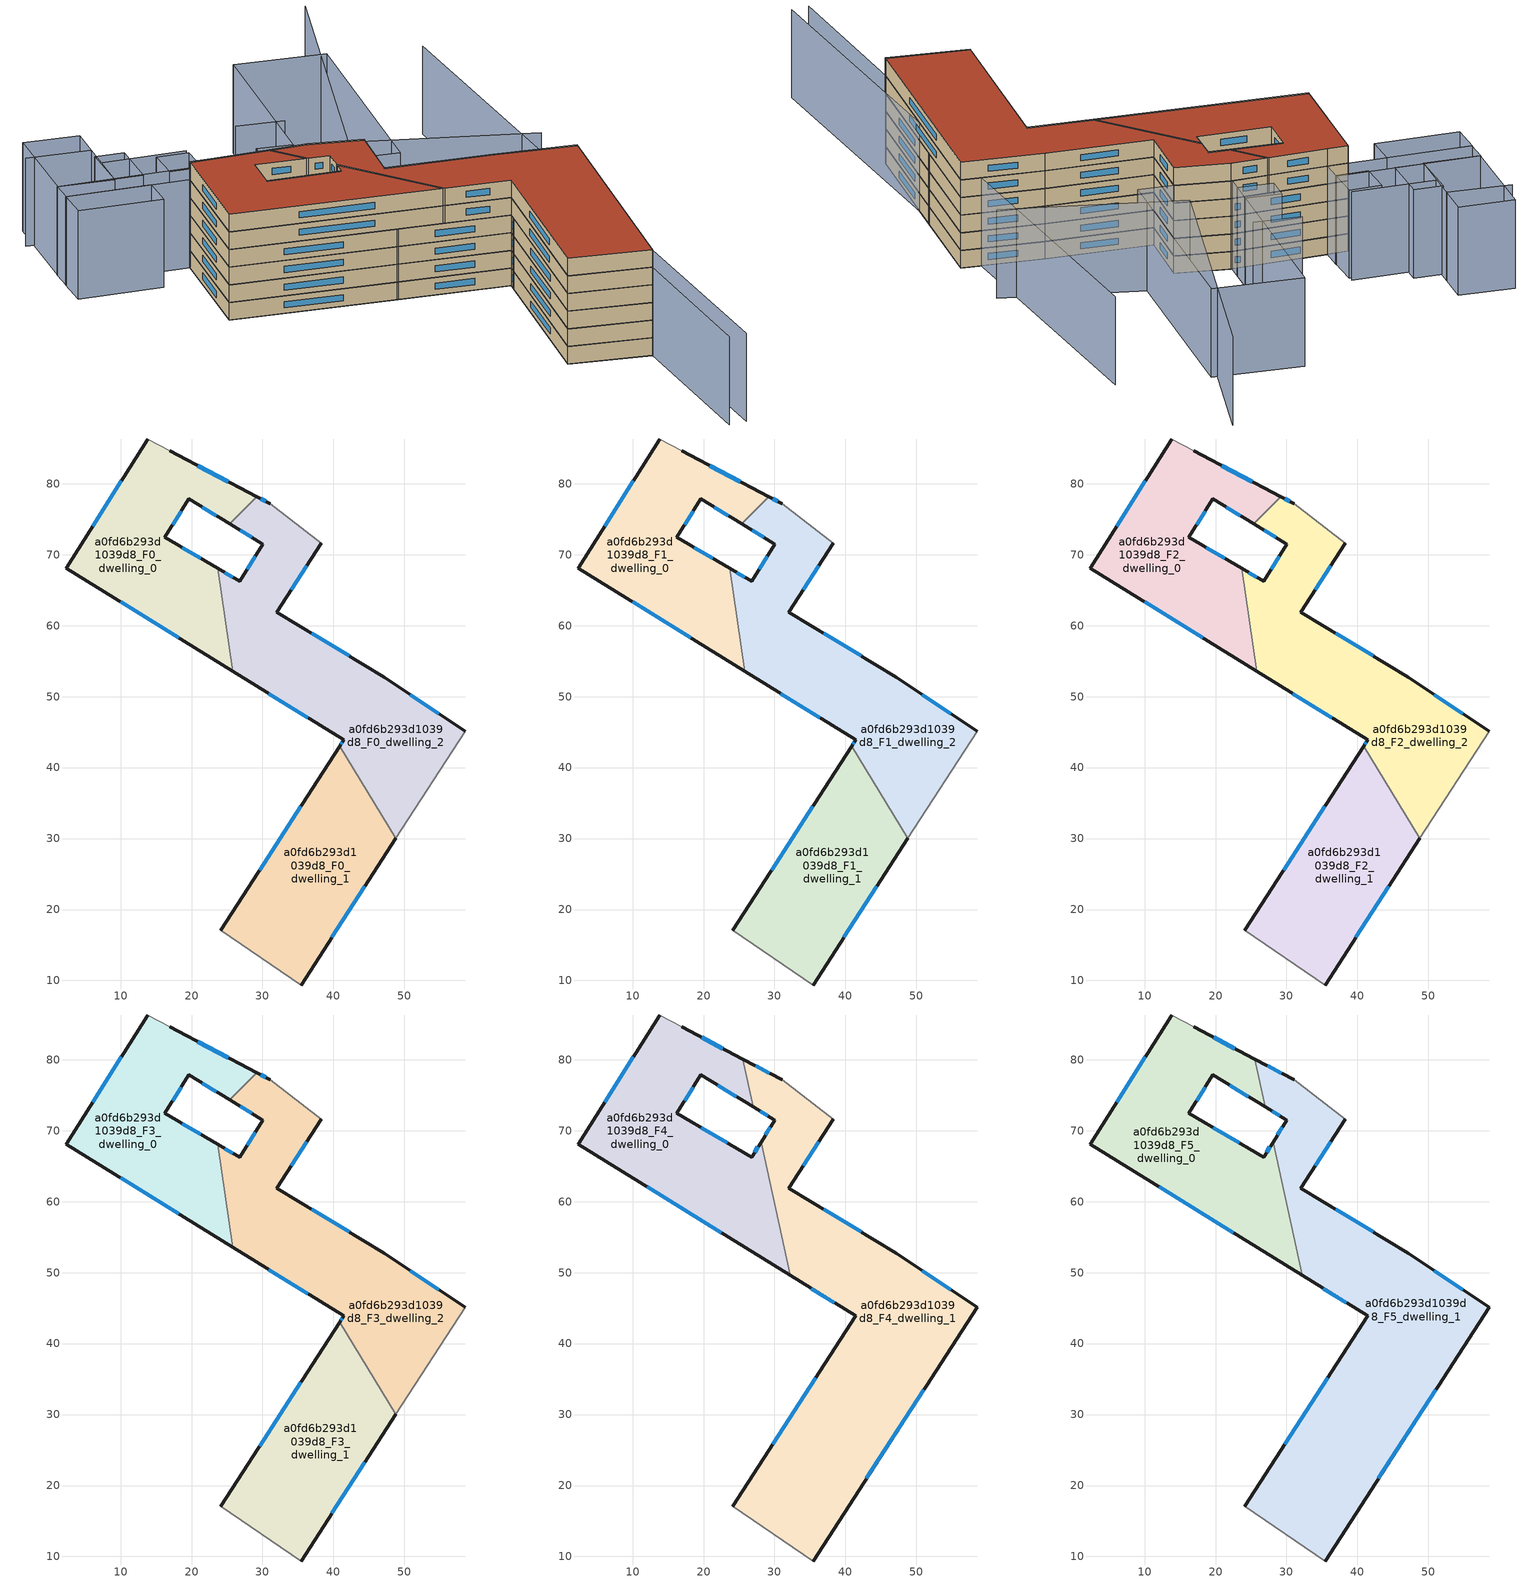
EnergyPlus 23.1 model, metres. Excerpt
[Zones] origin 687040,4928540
a0fd6b293d1039d8_F0_dwelling_0
 floor ground (EU_floor_Construction): 25.81,53.59 23.71,68.06 16.23,72.43 19.62,77.87 25.39,74.34 29.16,78.19 16.91,84.66 13.8,86.31 2.37,68.12 z0
 wall outside (EU_wall_Construction): 16.91,84.66 29.16,78.19 / 25.39,74.34 19.62,77.87 16.23,72.43 23.71,68.06 / 25.81,53.59 2.37,68.12 13.8,86.31 z0:3
 wall adiabatic (EU_wall_Construction): 13.8,86.31 16.91,84.66 z0:3
 wall to a0fd6b293d1039d8_F0_dwelling_2 (EU_wall_Construction): 29.16,78.19 25.39,74.34 / 23.71,68.06 25.81,53.59 z0:3
 window (EU_Window_Construction): 20.9,82.56 25.18,80.3 / 23.52,75.49 21.5,76.72 / 18.52,76.1 17.34,74.2 / 18.67,71.01 21.28,69.48 / 18.19,58.32 10,63.39 / 6.09,74.03 10.09,80.39 z0.98:2.02
a0fd6b293d1039d8_F0_dwelling_1
 floor ground (EU_floor_Construction): 35.43,9.36 48.78,30.02 40.86,42.99 24.15,17.07 z0
 wall outside (EU_wall_Construction): 48.78,30.02 35.43,9.36 / 24.15,17.07 40.86,42.99 z0:3
 wall adiabatic (EU_wall_Construction): 35.43,9.36 24.15,17.07 z0:3
 wall to a0fd6b293d1039d8_F0_dwelling_2 (EU_wall_Construction): 40.86,42.99 48.78,30.02 z0:3
 window (EU_Window_Construction): 44.44,23.3 39.77,16.08 / 29.59,25.5 35.43,34.56 z0.98:2.02
a0fd6b293d1039d8_F0_dwelling_2
 floor ground (EU_floor_Construction): 48.78,30.02 58.55,45.15 47.15,52.75 32.01,61.91 38.3,71.6 31.1,77.17 29.16,78.19 25.39,74.34 30.03,71.51 26.78,66.27 23.71,68.06 25.81,53.59 41.45,43.9 40.86,42.99 z0
 wall outside (EU_wall_Construction): 23.71,68.06 26.78,66.27 30.03,71.51 25.39,74.34 / 29.16,78.19 31.1,77.17 / 38.3,71.6 32.01,61.91 47.15,52.75 58.55,45.15 / 40.86,42.99 41.45,43.9 25.81,53.59 z0:3
 wall adiabatic (EU_wall_Construction): 31.1,77.17 38.3,71.6 / 58.55,45.15 48.78,30.02 z0:3
 window (EU_Window_Construction): 24.71,67.48 25.78,66.85 / 27.84,67.97 28.98,69.8 / 28.52,72.43 26.9,73.42 / 29.79,77.86 30.47,77.5 / 36.26,68.45 34.06,65.06 / 36.94,58.93 42.23,55.73 / 50.86,50.28 54.85,47.62 / 41.06,43.28 41.26,43.6 / 36.37,47.05 30.9,50.44 z0.98:2.02
a0fd6b293d1039d8_F1_dwelling_0
 floor to a0fd6b293d1039d8_F0_dwelling_0 (EU_floor_Construction): 25.81,53.59 23.71,68.06 16.23,72.43 19.62,77.87 25.39,74.34 29.16,78.19 16.91,84.66 13.8,86.31 2.37,68.12 z3
 wall outside (EU_wall_Construction): 16.91,84.66 29.16,78.19 / 25.39,74.34 19.62,77.87 16.23,72.43 23.71,68.06 / 25.81,53.59 2.37,68.12 13.8,86.31 z3:6
 wall adiabatic (EU_wall_Construction): 13.8,86.31 16.91,84.66 z3:6
 wall to a0fd6b293d1039d8_F1_dwelling_2 (EU_wall_Construction): 29.16,78.19 25.39,74.34 / 23.71,68.06 25.81,53.59 z3:6
 window (EU_Window_Construction): 20.9,82.56 25.18,80.3 / 23.52,75.49 21.5,76.72 / 18.52,76.1 17.34,74.2 / 18.67,71.01 21.28,69.48 / 18.19,58.32 10,63.39 / 6.09,74.03 10.09,80.39 z3.98:5.02
a0fd6b293d1039d8_F1_dwelling_1
 floor to a0fd6b293d1039d8_F0_dwelling_1 (EU_floor_Construction): 35.43,9.36 48.78,30.02 40.86,42.99 24.15,17.07 z3
 wall outside (EU_wall_Construction): 48.78,30.02 35.43,9.36 / 24.15,17.07 40.86,42.99 z3:6
 wall adiabatic (EU_wall_Construction): 35.43,9.36 24.15,17.07 z3:6
 wall to a0fd6b293d1039d8_F1_dwelling_2 (EU_wall_Construction): 40.86,42.99 48.78,30.02 z3:6
 window (EU_Window_Construction): 44.44,23.3 39.77,16.08 / 29.59,25.5 35.43,34.56 z3.98:5.02
a0fd6b293d1039d8_F1_dwelling_2
 floor to a0fd6b293d1039d8_F0_dwelling_2 (EU_floor_Construction): 48.78,30.02 58.55,45.15 47.15,52.75 32.01,61.91 38.3,71.6 31.1,77.17 29.16,78.19 25.39,74.34 30.03,71.51 26.78,66.27 23.71,68.06 25.81,53.59 41.45,43.9 40.86,42.99 z3
 wall outside (EU_wall_Construction): 23.71,68.06 26.78,66.27 30.03,71.51 25.39,74.34 / 29.16,78.19 31.1,77.17 / 38.3,71.6 32.01,61.91 47.15,52.75 58.55,45.15 / 40.86,42.99 41.45,43.9 25.81,53.59 z3:6
 wall adiabatic (EU_wall_Construction): 31.1,77.17 38.3,71.6 / 58.55,45.15 48.78,30.02 z3:6
 window (EU_Window_Construction): 24.71,67.48 25.78,66.85 / 27.84,67.97 28.98,69.8 / 28.52,72.43 26.9,73.42 / 29.79,77.86 30.47,77.5 / 36.26,68.45 34.06,65.06 / 36.94,58.93 42.23,55.73 / 50.86,50.28 54.85,47.62 / 41.06,43.28 41.26,43.6 / 36.37,47.05 30.9,50.44 z3.98:5.02
a0fd6b293d1039d8_F2_dwelling_0
 floor to a0fd6b293d1039d8_F1_dwelling_0 (EU_floor_Construction): 25.81,53.59 23.71,68.06 16.23,72.43 19.62,77.87 25.39,74.34 29.16,78.19 16.91,84.66 13.8,86.31 2.37,68.12 z6
 wall outside (EU_wall_Construction): 16.91,84.66 29.16,78.19 / 25.39,74.34 19.62,77.87 16.23,72.43 23.71,68.06 / 25.81,53.59 2.37,68.12 13.8,86.31 z6:9
 wall adiabatic (EU_wall_Construction): 13.8,86.31 16.91,84.66 z6:9
 wall to a0fd6b293d1039d8_F2_dwelling_2 (EU_wall_Construction): 29.16,78.19 25.39,74.34 / 23.71,68.06 25.81,53.59 z6:9
 window (EU_Window_Construction): 20.9,82.56 25.18,80.3 / 23.52,75.49 21.5,76.72 / 18.52,76.1 17.34,74.2 / 18.67,71.01 21.28,69.48 / 18.19,58.32 10,63.39 / 6.09,74.03 10.09,80.39 z6.98:8.02
a0fd6b293d1039d8_F2_dwelling_1
 floor to a0fd6b293d1039d8_F1_dwelling_1 (EU_floor_Construction): 35.43,9.36 48.78,30.02 40.86,42.99 24.15,17.07 z6
 wall outside (EU_wall_Construction): 48.78,30.02 35.43,9.36 / 24.15,17.07 40.86,42.99 z6:9
 wall adiabatic (EU_wall_Construction): 35.43,9.36 24.15,17.07 z6:9
 wall to a0fd6b293d1039d8_F2_dwelling_2 (EU_wall_Construction): 40.86,42.99 48.78,30.02 z6:9
 window (EU_Window_Construction): 44.44,23.3 39.77,16.08 / 29.59,25.5 35.43,34.56 z6.98:8.02
a0fd6b293d1039d8_F2_dwelling_2
 floor to a0fd6b293d1039d8_F1_dwelling_2 (EU_floor_Construction): 48.78,30.02 58.55,45.15 47.15,52.75 32.01,61.91 38.3,71.6 31.1,77.17 29.16,78.19 25.39,74.34 30.03,71.51 26.78,66.27 23.71,68.06 25.81,53.59 41.45,43.9 40.86,42.99 z6
 wall outside (EU_wall_Construction): 23.71,68.06 26.78,66.27 30.03,71.51 25.39,74.34 / 29.16,78.19 31.1,77.17 / 38.3,71.6 32.01,61.91 47.15,52.75 58.55,45.15 / 40.86,42.99 41.45,43.9 25.81,53.59 z6:9
 wall adiabatic (EU_wall_Construction): 31.1,77.17 38.3,71.6 / 58.55,45.15 48.78,30.02 z6:9
 window (EU_Window_Construction): 24.71,67.48 25.78,66.85 / 27.84,67.97 28.98,69.8 / 28.52,72.43 26.9,73.42 / 29.79,77.86 30.47,77.5 / 36.26,68.45 34.06,65.06 / 36.94,58.93 42.23,55.73 / 50.86,50.28 54.85,47.62 / 41.06,43.28 41.26,43.6 / 36.37,47.05 30.9,50.44 z6.98:8.02
a0fd6b293d1039d8_F3_dwelling_0
 floor to a0fd6b293d1039d8_F2_dwelling_0 (EU_floor_Construction): 25.81,53.59 23.71,68.06 16.23,72.43 19.62,77.87 25.39,74.34 29.16,78.19 16.91,84.66 13.8,86.31 2.37,68.12 z9
 wall outside (EU_wall_Construction): 16.91,84.66 29.16,78.19 / 25.39,74.34 19.62,77.87 16.23,72.43 23.71,68.06 / 25.81,53.59 2.37,68.12 13.8,86.31 z9:12
 wall adiabatic (EU_wall_Construction): 13.8,86.31 16.91,84.66 z9:12
 wall to a0fd6b293d1039d8_F3_dwelling_2 (EU_wall_Construction): 29.16,78.19 25.39,74.34 / 23.71,68.06 25.81,53.59 z9:12
 window (EU_Window_Construction): 20.9,82.56 25.18,80.3 / 23.52,75.49 21.5,76.72 / 18.52,76.1 17.34,74.2 / 18.67,71.01 21.28,69.48 / 18.19,58.32 10,63.39 / 6.09,74.03 10.09,80.39 z9.98:11.02
a0fd6b293d1039d8_F3_dwelling_1
 floor to a0fd6b293d1039d8_F2_dwelling_1 (EU_floor_Construction): 35.43,9.36 48.78,30.02 40.86,42.99 24.15,17.07 z9
 wall outside (EU_wall_Construction): 48.78,30.02 35.43,9.36 / 24.15,17.07 40.86,42.99 z9:12
 wall adiabatic (EU_wall_Construction): 35.43,9.36 24.15,17.07 z9:12
 wall to a0fd6b293d1039d8_F3_dwelling_2 (EU_wall_Construction): 40.86,42.99 48.78,30.02 z9:12
 window (EU_Window_Construction): 44.44,23.3 39.77,16.08 / 29.59,25.5 35.43,34.56 z9.98:11.02
a0fd6b293d1039d8_F3_dwelling_2
 floor to a0fd6b293d1039d8_F2_dwelling_2 (EU_floor_Construction): 48.78,30.02 58.55,45.15 47.15,52.75 32.01,61.91 38.3,71.6 31.1,77.17 29.16,78.19 25.39,74.34 30.03,71.51 26.78,66.27 23.71,68.06 25.81,53.59 41.45,43.9 40.86,42.99 z9
 wall outside (EU_wall_Construction): 23.71,68.06 26.78,66.27 30.03,71.51 25.39,74.34 / 29.16,78.19 31.1,77.17 / 38.3,71.6 32.01,61.91 47.15,52.75 58.55,45.15 / 40.86,42.99 41.45,43.9 25.81,53.59 z9:12
 wall adiabatic (EU_wall_Construction): 31.1,77.17 38.3,71.6 / 58.55,45.15 48.78,30.02 z9:12
 window (EU_Window_Construction): 24.71,67.48 25.78,66.85 / 27.84,67.97 28.98,69.8 / 28.52,72.43 26.9,73.42 / 29.79,77.86 30.47,77.5 / 36.26,68.45 34.06,65.06 / 36.94,58.93 42.23,55.73 / 50.86,50.28 54.85,47.62 / 41.06,43.28 41.26,43.6 / 36.37,47.05 30.9,50.44 z9.98:11.02
a0fd6b293d1039d8_F4_dwelling_0
 floor to a0fd6b293d1039d8_F3_dwelling_0 (EU_floor_Construction): 25.81,53.59 23.71,68.06 16.23,72.43 19.62,77.87 25.39,74.34 26.55,75.52 25.55,80.1 16.91,84.66 13.8,86.31 2.37,68.12 z12
 floor to a0fd6b293d1039d8_F3_dwelling_2 (EU_floor_Construction): 27.02,73.35 26.55,75.52 25.39,74.34 z12; 32.21,49.63 28.11,68.4 26.78,66.27 23.71,68.06 25.81,53.59 z12
 wall outside (EU_wall_Construction): 16.91,84.66 25.55,80.1 / 27.03,73.35 19.62,77.87 16.23,72.43 26.78,66.27 28.11,68.4 / 32.21,49.63 2.37,68.12 13.8,86.31 z12:15
 wall adiabatic (EU_wall_Construction): 13.8,86.31 16.91,84.66 z12:15
 wall to a0fd6b293d1039d8_F4_dwelling_1 (EU_wall_Construction): 25.55,80.1 27.03,73.35 / 28.11,68.4 32.21,49.63 z12:15
 window (EU_Window_Construction): 19.72,83.18 22.74,81.58 / 24.62,74.82 22.03,76.4 / 18.52,76.1 17.34,74.2 / 19.66,70.43 23.35,68.27 / 27.21,66.96 27.68,67.71 / 22.51,55.64 12.08,62.1 / 6.09,74.03 10.09,80.39 z12.98:14.02
a0fd6b293d1039d8_F4_dwelling_1
 floor to a0fd6b293d1039d8_F3_dwelling_0 (EU_floor_Construction): 26.55,75.52 29.16,78.19 25.55,80.1 z12
 floor to a0fd6b293d1039d8_F3_dwelling_2 (EU_floor_Construction): 48.78,30.02 58.55,45.15 47.15,52.75 32.01,61.91 38.3,71.6 31.1,77.17 29.16,78.19 26.55,75.52 27.02,73.35 30.03,71.51 28.11,68.4 32.21,49.63 41.45,43.9 40.86,42.99 z12
 floor to a0fd6b293d1039d8_F3_dwelling_1 (EU_floor_Construction): 35.43,9.36 48.78,30.02 40.86,42.99 24.15,17.07 z12
 wall outside (EU_wall_Construction): 28.11,68.4 30.03,71.51 27.03,73.35 / 25.55,80.1 31.1,77.17 / 38.3,71.6 32.01,61.91 47.15,52.75 58.55,45.15 35.43,9.36 / 24.15,17.07 41.45,43.9 32.21,49.63 z12:15
 wall adiabatic (EU_wall_Construction): 31.1,77.17 38.3,71.6 / 35.43,9.36 24.15,17.07 z12:15
 window (EU_Window_Construction): 38.45,45.76 35.22,47.76 / 28.73,69.41 29.41,70.5 / 29.06,72.11 28,72.75 / 27.35,79.15 29.3,78.12 / 36.26,68.45 34.06,65.06 / 36.94,58.93 42.23,55.73 / 50.86,50.28 54.85,47.62 / 51.03,33.51 42.95,21 / 29.78,25.8 35.83,35.17 z12.98:14.02
a0fd6b293d1039d8_F5_dwelling_0
 floor to a0fd6b293d1039d8_F4_dwelling_0 (EU_floor_Construction): 32.21,49.63 28.11,68.4 26.78,66.27 16.23,72.43 19.62,77.87 27.02,73.35 25.55,80.1 16.91,84.66 13.8,86.31 2.37,68.12 z15
 wall outside (EU_wall_Construction): 16.91,84.66 25.55,80.1 / 27.03,73.35 19.62,77.87 16.23,72.43 26.78,66.27 28.11,68.4 / 32.21,49.63 2.37,68.12 13.8,86.31 z15:18
 wall adiabatic (EU_wall_Construction): 13.8,86.31 16.91,84.66 z15:18
 wall to a0fd6b293d1039d8_F5_dwelling_1 (EU_wall_Construction): 25.55,80.1 27.03,73.35 / 28.11,68.4 32.21,49.63 z15:18
 window (EU_Window_Construction): 19.72,83.18 22.74,81.58 / 24.62,74.82 22.03,76.4 / 18.52,76.1 17.34,74.2 / 19.66,70.43 23.35,68.27 / 27.21,66.96 27.68,67.71 / 22.51,55.64 12.08,62.1 / 6.09,74.03 10.09,80.39 z15.98:17.02
 roof outside (EU_roof_Construction): 25.55,80.1 27.03,73.35 19.62,77.87 16.23,72.43 26.78,66.27 28.11,68.4 32.21,49.63 2.37,68.12 13.8,86.31 16.91,84.66 z18
a0fd6b293d1039d8_F5_dwelling_1
 floor to a0fd6b293d1039d8_F4_dwelling_1 (EU_floor_Construction): 35.43,9.36 58.55,45.15 47.15,52.75 32.01,61.91 38.3,71.6 31.1,77.17 25.55,80.1 27.02,73.35 30.03,71.51 28.11,68.4 32.21,49.63 41.45,43.9 24.15,17.07 z15
 wall outside (EU_wall_Construction): 28.11,68.4 30.03,71.51 27.03,73.35 / 25.55,80.1 31.1,77.17 / 38.3,71.6 32.01,61.91 47.15,52.75 58.55,45.15 35.43,9.36 / 24.15,17.07 41.45,43.9 32.21,49.63 z15:18
 wall adiabatic (EU_wall_Construction): 31.1,77.17 38.3,71.6 / 35.43,9.36 24.15,17.07 z15:18
 window (EU_Window_Construction): 38.45,45.76 35.22,47.76 / 28.73,69.41 29.41,70.5 / 29.06,72.11 28,72.75 / 27.35,79.15 29.3,78.12 / 36.26,68.45 34.06,65.06 / 36.94,58.93 42.23,55.73 / 50.86,50.28 54.85,47.62 / 51.03,33.51 42.95,21 / 29.78,25.8 35.83,35.17 z15.98:17.02
 roof outside (EU_roof_Construction): 38.3,71.6 32.01,61.91 47.15,52.75 58.55,45.15 35.43,9.36 24.15,17.07 41.45,43.9 32.21,49.63 28.11,68.4 30.03,71.51 27.03,73.35 25.55,80.1 31.1,77.17 z18
shading: 36.36,11.35 22.84,-17.5 / 25.61,-18.58 77.04,93.31 / 63.65,57.04 41,77.22 / 41,77.22 76.79,117.41 / 21.92,94.13 9.87,100.94 / 40.9,90.3 34.25,94.62 / 12.32,105.36 3.32,111.04 / 29.67,86.37 34.69,83.19 / 34.69,83.19 32.39,79.56 / 32.39,79.56 27.37,82.75 / 27.37,82.75 29.67,86.37 / 43.28,68.45 30.46,76.56 / 30.46,76.56 52.08,110.73 / 52.08,110.73 64.9,102.63 / 64.9,102.63 43.28,68.45 / 8.28,89.41 5.39,84.33 / 5.39,84.33 -6.87,91.31 / -6.87,91.31 -3.98,96.39 / -3.98,96.39 8.28,89.41 / 14.06,90.65 16.93,95.91 / 16.93,95.91 21.64,93.34 / 21.64,93.34 18.76,88.08 / 18.76,88.08 14.06,90.65 / 16.87,84.58 -4.02,96.33 / -4.02,96.33 -1.96,99.97 / -1.96,99.97 18.92,88.22 / 18.92,88.22 16.87,84.58 / 10.34,92.92 6.19,95.3 / 6.19,95.3 10.74,103.23 / 10.74,103.23 14.89,100.85 / 14.89,100.85 10.34,92.92 / -1.85,99.91 7.49,115.32 / 7.49,115.32 15.44,110.5 / 15.44,110.5 6.1,95.09 / 6.1,95.09 -1.85,99.91 z0:15
[Building]
EU S2 Campaign: North Axis=0; Terrain=City; Solar Distribution=FullExterior
[Site:Location]
Bologna: Latitude=44.5; Longitude=11.25; Time Zone=1; Elevation=37
[SizingPeriod:WeatherFileDays]
AnnualSizingPeriod: Begin Month=1; Begin Day of Month=1; End Month=12; End Day of Month=31; Day of Week for Start Day=Monday; Use Weather File Daylight Saving Period=No; Use Weather File Rain and Snow Indicators=No
[MATERIAL]
EU_InternalMass_Material: Roughness=MediumRough; Thickness=0.1; Conductivity=1; Density=1800; Specific Heat=900; Thermal Absorptance=0.9; Solar Absorptance=0.7; Visible Absorptance=0.7
[MATERIAL:NOMASS] Roughness=MediumRough; Thermal Absorptance=0.9; Solar Absorptance=0.7; Visible Absorptance=0.7
Name | Thermal Resistance
EU_wall_NoMass | 0.905828
EU_roof_NoMass | 0.37593
EU_floor_NoMass | 0.67114
[WINDOWMATERIAL:SIMPLEGLAZINGSYSTEM]
EU_Window_SimpleGlazing: UFactor=4.52486; Solar Heat Gain Coefficient=0.85; Visible Transmittance=0.85
[CONSTRUCTION]
EU_wall_Construction: EU_wall_NoMass
EU_roof_Construction: EU_roof_NoMass
EU_floor_Construction: EU_floor_NoMass
EU_InternalMass_Construction: EU_InternalMass_Material
EU_Window_Construction: EU_Window_SimpleGlazing
[ZONE] Type=1; Multiplier=1; Ceiling Height=autocalculate; Floor Area=autocalculate; Part of Total Floor Area=Yes
Name | Volume
a0fd6b293d1039d8_F0_dwelling_0; a0fd6b293d1039d8_F1_dwelling_0; a0fd6b293d1039d8_F2_dwelling_0; a0fd6b293d1039d8_F3_dwelling_0 | 1173.45
a0fd6b293d1039d8_F4_dwelling_0 | 1394.96
a0fd6b293d1039d8_F5_dwelling_0 | 1394.99
a0fd6b293d1039d8_F0_dwelling_1; a0fd6b293d1039d8_F1_dwelling_1; a0fd6b293d1039d8_F2_dwelling_1; a0fd6b293d1039d8_F3_dwelling_1 | 1136.59
a0fd6b293d1039d8_F4_dwelling_1 | 2567.53
a0fd6b293d1039d8_F5_dwelling_1 | 2567.54
a0fd6b293d1039d8_F0_dwelling_2; a0fd6b293d1039d8_F1_dwelling_2; a0fd6b293d1039d8_F2_dwelling_2; a0fd6b293d1039d8_F3_dwelling_2 | 1652.5
[INTERNALMASS] Construction=EU_InternalMass_Construction
Name | Zone or ZoneList | Surface Area
a0fd6b293d1039d8_F0_dwelling_0_EU_InternalMass | a0fd6b293d1039d8_F0_dwelling_0 | 391.149
a0fd6b293d1039d8_F0_dwelling_1_EU_InternalMass | a0fd6b293d1039d8_F0_dwelling_1 | 378.854
a0fd6b293d1039d8_F0_dwelling_2_EU_InternalMass | a0fd6b293d1039d8_F0_dwelling_2 | 550.84
a0fd6b293d1039d8_F1_dwelling_0_EU_InternalMass | a0fd6b293d1039d8_F1_dwelling_0 | 391.149
a0fd6b293d1039d8_F1_dwelling_1_EU_InternalMass | a0fd6b293d1039d8_F1_dwelling_1 | 378.854
a0fd6b293d1039d8_F1_dwelling_2_EU_InternalMass | a0fd6b293d1039d8_F1_dwelling_2 | 550.84
a0fd6b293d1039d8_F2_dwelling_0_EU_InternalMass | a0fd6b293d1039d8_F2_dwelling_0 | 391.149
a0fd6b293d1039d8_F2_dwelling_1_EU_InternalMass | a0fd6b293d1039d8_F2_dwelling_1 | 378.854
a0fd6b293d1039d8_F2_dwelling_2_EU_InternalMass | a0fd6b293d1039d8_F2_dwelling_2 | 550.84
a0fd6b293d1039d8_F3_dwelling_0_EU_InternalMass | a0fd6b293d1039d8_F3_dwelling_0 | 391.149
a0fd6b293d1039d8_F3_dwelling_1_EU_InternalMass | a0fd6b293d1039d8_F3_dwelling_1 | 378.854
a0fd6b293d1039d8_F3_dwelling_2_EU_InternalMass | a0fd6b293d1039d8_F3_dwelling_2 | 550.84
a0fd6b293d1039d8_F4_dwelling_0_EU_InternalMass | a0fd6b293d1039d8_F4_dwelling_0 | 464.996
a0fd6b293d1039d8_F4_dwelling_1_EU_InternalMass | a0fd6b293d1039d8_F4_dwelling_1 | 855.845
a0fd6b293d1039d8_F5_dwelling_0_EU_InternalMass | a0fd6b293d1039d8_F5_dwelling_0 | 464.996
a0fd6b293d1039d8_F5_dwelling_1_EU_InternalMass | a0fd6b293d1039d8_F5_dwelling_1 | 855.845
[OTHEREQUIPMENT] Fuel Type=Electricity; Design Level Calculation Method=Watts/Area; Power per Zone Floor Area=1; Fraction Latent=0; Fraction Radiant=0; Fraction Lost=0; Carbon Dioxide Generation Rate=0; EndUse Subcategory=EU_Step8_InternalGains
Name | Zone or ZoneList or Space or SpaceList | Schedule
EU_Step8_InternalGain_a0fd6b293d1039d8_F0_dwelling_0_f000 | a0fd6b293d1039d8_F0_dwelling_0 | EU_Step8_GainSchedule_a0fd6b293d1039d8_F0_dwelling_0_f000
EU_Step8_InternalGain_a0fd6b293d1039d8_F0_dwelling_1_f000 | a0fd6b293d1039d8_F0_dwelling_1 | EU_Step8_GainSchedule_a0fd6b293d1039d8_F0_dwelling_1_f000
EU_Step8_InternalGain_a0fd6b293d1039d8_F0_dwelling_2_f000 | a0fd6b293d1039d8_F0_dwelling_2 | EU_Step8_GainSchedule_a0fd6b293d1039d8_F0_dwelling_2_f000
EU_Step8_InternalGain_a0fd6b293d1039d8_F1_dwelling_0_f000 | a0fd6b293d1039d8_F1_dwelling_0 | EU_Step8_GainSchedule_a0fd6b293d1039d8_F1_dwelling_0_f000
EU_Step8_InternalGain_a0fd6b293d1039d8_F1_dwelling_1_f000 | a0fd6b293d1039d8_F1_dwelling_1 | EU_Step8_GainSchedule_a0fd6b293d1039d8_F1_dwelling_1_f000
EU_Step8_InternalGain_a0fd6b293d1039d8_F1_dwelling_2_f000 | a0fd6b293d1039d8_F1_dwelling_2 | EU_Step8_GainSchedule_a0fd6b293d1039d8_F1_dwelling_2_f000
EU_Step8_InternalGain_a0fd6b293d1039d8_F2_dwelling_0_f000 | a0fd6b293d1039d8_F2_dwelling_0 | EU_Step8_GainSchedule_a0fd6b293d1039d8_F2_dwelling_0_f000
EU_Step8_InternalGain_a0fd6b293d1039d8_F2_dwelling_1_f000 | a0fd6b293d1039d8_F2_dwelling_1 | EU_Step8_GainSchedule_a0fd6b293d1039d8_F2_dwelling_1_f000
EU_Step8_InternalGain_a0fd6b293d1039d8_F2_dwelling_2_f000 | a0fd6b293d1039d8_F2_dwelling_2 | EU_Step8_GainSchedule_a0fd6b293d1039d8_F2_dwelling_2_f000
EU_Step8_InternalGain_a0fd6b293d1039d8_F3_dwelling_0_f000 | a0fd6b293d1039d8_F3_dwelling_0 | EU_Step8_GainSchedule_a0fd6b293d1039d8_F3_dwelling_0_f000
EU_Step8_InternalGain_a0fd6b293d1039d8_F3_dwelling_1_f000 | a0fd6b293d1039d8_F3_dwelling_1 | EU_Step8_GainSchedule_a0fd6b293d1039d8_F3_dwelling_1_f000
EU_Step8_InternalGain_a0fd6b293d1039d8_F3_dwelling_2_f000 | a0fd6b293d1039d8_F3_dwelling_2 | EU_Step8_GainSchedule_a0fd6b293d1039d8_F3_dwelling_2_f000
EU_Step8_InternalGain_a0fd6b293d1039d8_F4_dwelling_0_f000 | a0fd6b293d1039d8_F4_dwelling_0 | EU_Step8_GainSchedule_a0fd6b293d1039d8_F4_dwelling_0_f000
EU_Step8_InternalGain_a0fd6b293d1039d8_F4_dwelling_1_f000 | a0fd6b293d1039d8_F4_dwelling_1 | EU_Step8_GainSchedule_a0fd6b293d1039d8_F4_dwelling_1_f000
EU_Step8_InternalGain_a0fd6b293d1039d8_F5_dwelling_0_f000 | a0fd6b293d1039d8_F5_dwelling_0 | EU_Step8_GainSchedule_a0fd6b293d1039d8_F5_dwelling_0_f000
EU_Step8_InternalGain_a0fd6b293d1039d8_F5_dwelling_1_f000 | a0fd6b293d1039d8_F5_dwelling_1 | EU_Step8_GainSchedule_a0fd6b293d1039d8_F5_dwelling_1_f000
[ZONEVENTILATION:DESIGNFLOWRATE] Schedule=EU_AlwaysOn; Design Flow Rate Calculation Method=AirChanges/Hour; Air Changes per Hour=0.73129; Ventilation Type=Natural; Fan Pressure Rise=0; Fan Total Efficiency=1; Constant Term Coefficient=1; Temperature Term Coefficient=0; Velocity Term Coefficient=0; Velocity Squared Term Coefficient=0; Minimum Indoor Temperature=-100; Maximum Indoor Temperature=100; Delta Temperature=-100; Minimum Outdoor Temperature=-100; Maximum Outdoor Temperature=100; Maximum Wind Speed=40
Name | Zone or ZoneList or Space or SpaceList
EU_ConstantAir_a0fd6b293d1039d8_F0_dwelling_0 | a0fd6b293d1039d8_F0_dwelling_0
EU_ConstantAir_a0fd6b293d1039d8_F0_dwelling_1 | a0fd6b293d1039d8_F0_dwelling_1
EU_ConstantAir_a0fd6b293d1039d8_F0_dwelling_2 | a0fd6b293d1039d8_F0_dwelling_2
EU_ConstantAir_a0fd6b293d1039d8_F1_dwelling_0 | a0fd6b293d1039d8_F1_dwelling_0
EU_ConstantAir_a0fd6b293d1039d8_F1_dwelling_1 | a0fd6b293d1039d8_F1_dwelling_1
EU_ConstantAir_a0fd6b293d1039d8_F1_dwelling_2 | a0fd6b293d1039d8_F1_dwelling_2
EU_ConstantAir_a0fd6b293d1039d8_F2_dwelling_0 | a0fd6b293d1039d8_F2_dwelling_0
EU_ConstantAir_a0fd6b293d1039d8_F2_dwelling_1 | a0fd6b293d1039d8_F2_dwelling_1
EU_ConstantAir_a0fd6b293d1039d8_F2_dwelling_2 | a0fd6b293d1039d8_F2_dwelling_2
EU_ConstantAir_a0fd6b293d1039d8_F3_dwelling_0 | a0fd6b293d1039d8_F3_dwelling_0
EU_ConstantAir_a0fd6b293d1039d8_F3_dwelling_1 | a0fd6b293d1039d8_F3_dwelling_1
EU_ConstantAir_a0fd6b293d1039d8_F3_dwelling_2 | a0fd6b293d1039d8_F3_dwelling_2
EU_ConstantAir_a0fd6b293d1039d8_F4_dwelling_0 | a0fd6b293d1039d8_F4_dwelling_0
EU_ConstantAir_a0fd6b293d1039d8_F4_dwelling_1 | a0fd6b293d1039d8_F4_dwelling_1
EU_ConstantAir_a0fd6b293d1039d8_F5_dwelling_0 | a0fd6b293d1039d8_F5_dwelling_0
EU_ConstantAir_a0fd6b293d1039d8_F5_dwelling_1 | a0fd6b293d1039d8_F5_dwelling_1
[HVACTEMPLATE:THERMOSTAT] Constant Heating Setpoint=20; Constant Cooling Setpoint=50
EU_HeatOnly_a0fd6b293d1039d8_F0_dwelling_0; EU_HeatOnly_a0fd6b293d1039d8_F0_dwelling_1; EU_HeatOnly_a0fd6b293d1039d8_F0_dwelling_2; EU_HeatOnly_a0fd6b293d1039d8_F1_dwelling_0; EU_HeatOnly_a0fd6b293d1039d8_F1_dwelling_1; EU_HeatOnly_a0fd6b293d1039d8_F1_dwelling_2; EU_HeatOnly_a0fd6b293d1039d8_F2_dwelling_0; EU_HeatOnly_a0fd6b293d1039d8_F2_dwelling_1; EU_HeatOnly_a0fd6b293d1039d8_F2_dwelling_2; EU_HeatOnly_a0fd6b293d1039d8_F3_dwelling_0; EU_HeatOnly_a0fd6b293d1039d8_F3_dwelling_1; EU_HeatOnly_a0fd6b293d1039d8_F3_dwelling_2; EU_HeatOnly_a0fd6b293d1039d8_F4_dwelling_0; EU_HeatOnly_a0fd6b293d1039d8_F4_dwelling_1; EU_HeatOnly_a0fd6b293d1039d8_F5_dwelling_0; EU_HeatOnly_a0fd6b293d1039d8_F5_dwelling_1
[HVACTEMPLATE:ZONE:IDEALLOADSAIRSYSTEM] System Availability Schedule=EU_AlwaysOn; Maximum Heating Supply Air Temperature=50; Minimum Cooling Supply Air Temperature=13; Maximum Heating Supply Air Humidity Ratio=0.0156; Minimum Cooling Supply Air Humidity Ratio=0.0077; Heating Limit=NoLimit; Cooling Limit=NoLimit; Heating Availability Schedule=EU_AlwaysOn; Cooling Availability Schedule=EU_CoolingOff; Dehumidification Control Type=ConstantSensibleHeatRatio; Cooling Sensible Heat Ratio=0.7; Dehumidification Setpoint=60; Humidification Control Type=None; Humidification Setpoint=30; Outdoor Air Method=None; Outdoor Air Flow Rate per Person=0.00944; Outdoor Air Flow Rate per Zone Floor Area=0; Outdoor Air Flow Rate per Zone=0; Demand Controlled Ventilation Type=None; Outdoor Air Economizer Type=NoEconomizer; Heat Recovery Type=None; Sensible Heat Recovery Effectiveness=0.7; Latent Heat Recovery Effectiveness=0.65
Name | Template Thermostat
a0fd6b293d1039d8_F0_dwelling_0 | EU_HeatOnly_a0fd6b293d1039d8_F0_dwelling_0
a0fd6b293d1039d8_F0_dwelling_1 | EU_HeatOnly_a0fd6b293d1039d8_F0_dwelling_1
a0fd6b293d1039d8_F0_dwelling_2 | EU_HeatOnly_a0fd6b293d1039d8_F0_dwelling_2
a0fd6b293d1039d8_F1_dwelling_0 | EU_HeatOnly_a0fd6b293d1039d8_F1_dwelling_0
a0fd6b293d1039d8_F1_dwelling_1 | EU_HeatOnly_a0fd6b293d1039d8_F1_dwelling_1
a0fd6b293d1039d8_F1_dwelling_2 | EU_HeatOnly_a0fd6b293d1039d8_F1_dwelling_2
a0fd6b293d1039d8_F2_dwelling_0 | EU_HeatOnly_a0fd6b293d1039d8_F2_dwelling_0
a0fd6b293d1039d8_F2_dwelling_1 | EU_HeatOnly_a0fd6b293d1039d8_F2_dwelling_1
a0fd6b293d1039d8_F2_dwelling_2 | EU_HeatOnly_a0fd6b293d1039d8_F2_dwelling_2
a0fd6b293d1039d8_F3_dwelling_0 | EU_HeatOnly_a0fd6b293d1039d8_F3_dwelling_0
a0fd6b293d1039d8_F3_dwelling_1 | EU_HeatOnly_a0fd6b293d1039d8_F3_dwelling_1
a0fd6b293d1039d8_F3_dwelling_2 | EU_HeatOnly_a0fd6b293d1039d8_F3_dwelling_2
a0fd6b293d1039d8_F4_dwelling_0 | EU_HeatOnly_a0fd6b293d1039d8_F4_dwelling_0
a0fd6b293d1039d8_F4_dwelling_1 | EU_HeatOnly_a0fd6b293d1039d8_F4_dwelling_1
a0fd6b293d1039d8_F5_dwelling_0 | EU_HeatOnly_a0fd6b293d1039d8_F5_dwelling_0
a0fd6b293d1039d8_F5_dwelling_1 | EU_HeatOnly_a0fd6b293d1039d8_F5_dwelling_1
[SIZING:ZONE] Zone Cooling Design Supply Air Temperature Input Method=SupplyAirTemperature; Zone Cooling Design Supply Air Temperature=13; Zone Heating Design Supply Air Temperature Input Method=SupplyAirTemperature; Zone Heating Design Supply Air Temperature=50; Zone Cooling Design Supply Air Humidity Ratio=0.008; Zone Heating Design Supply Air Humidity Ratio=0.008; Cooling Design Air Flow Method=DesignDay; Cooling Design Air Flow Rate=0; Cooling Minimum Air Flow per Zone Floor Area=0.000762; Cooling Minimum Air Flow=0; Cooling Minimum Air Flow Fraction=0.2; Heating Design Air Flow Method=DesignDay; Heating Design Air Flow Rate=0; Heating Maximum Air Flow per Zone Floor Area=0.002032; Heating Maximum Air Flow=0.141576; Heating Maximum Air Flow Fraction=0.3; Account for Dedicated Outdoor Air System=No; Dedicated Outdoor Air System Control Strategy=NeutralSupplyAir; Dedicated Outdoor Air Low Setpoint Temperature for Design=autosize; Dedicated Outdoor Air High Setpoint Temperature for Design=autosize; Zone Load Sizing Method=Sensible Load Only No Latent Load; Zone Latent Cooling Design Supply Air Humidity Ratio Input Method=HumidityRatioDifference; Zone Cooling Design Supply Air Humidity Ratio Difference=0.005; Zone Latent Heating Design Supply Air Humidity Ratio Input Method=HumidityRatioDifference; Zone Humidification Design Supply Air Humidity Ratio Difference=0.005
a0fd6b293d1039d8_F0_dwelling_0; a0fd6b293d1039d8_F0_dwelling_1; a0fd6b293d1039d8_F0_dwelling_2; a0fd6b293d1039d8_F1_dwelling_0; a0fd6b293d1039d8_F1_dwelling_1; a0fd6b293d1039d8_F1_dwelling_2; a0fd6b293d1039d8_F2_dwelling_0; a0fd6b293d1039d8_F2_dwelling_1; a0fd6b293d1039d8_F2_dwelling_2; a0fd6b293d1039d8_F3_dwelling_0; a0fd6b293d1039d8_F3_dwelling_1; a0fd6b293d1039d8_F3_dwelling_2; a0fd6b293d1039d8_F4_dwelling_0; a0fd6b293d1039d8_F4_dwelling_1; a0fd6b293d1039d8_F5_dwelling_0; a0fd6b293d1039d8_F5_dwelling_1
[SCHEDULE:CONSTANT]
Name | Hourly Value
EU_AlwaysOn | 1
EU_CoolingOff | 0
[SCHEDULE:FILE] Column Number=1; Rows to Skip at Top=0; Number of Hours of Data=8760; Column Separator=Comma; Interpolate to Timestep=No; Minutes per Item=60; Adjust Schedule for Daylight Savings=Yes
Name | File
EU_Step8_GainSchedule_a0fd6b293d1039d8_F0_dwelling_0_f000 | ../../schedules/a0fd6b293d1039d8/a0fd6b293d1039d8_F0_dwelling_0_f000_gain.csv
EU_Step8_GainSchedule_a0fd6b293d1039d8_F0_dwelling_1_f000 | ../../schedules/a0fd6b293d1039d8/a0fd6b293d1039d8_F0_dwelling_1_f000_gain.csv
EU_Step8_GainSchedule_a0fd6b293d1039d8_F0_dwelling_2_f000 | ../../schedules/a0fd6b293d1039d8/a0fd6b293d1039d8_F0_dwelling_2_f000_gain.csv
EU_Step8_GainSchedule_a0fd6b293d1039d8_F1_dwelling_0_f000 | ../../schedules/a0fd6b293d1039d8/a0fd6b293d1039d8_F1_dwelling_0_f000_gain.csv
EU_Step8_GainSchedule_a0fd6b293d1039d8_F1_dwelling_1_f000 | ../../schedules/a0fd6b293d1039d8/a0fd6b293d1039d8_F1_dwelling_1_f000_gain.csv
EU_Step8_GainSchedule_a0fd6b293d1039d8_F1_dwelling_2_f000 | ../../schedules/a0fd6b293d1039d8/a0fd6b293d1039d8_F1_dwelling_2_f000_gain.csv
EU_Step8_GainSchedule_a0fd6b293d1039d8_F2_dwelling_0_f000 | ../../schedules/a0fd6b293d1039d8/a0fd6b293d1039d8_F2_dwelling_0_f000_gain.csv
EU_Step8_GainSchedule_a0fd6b293d1039d8_F2_dwelling_1_f000 | ../../schedules/a0fd6b293d1039d8/a0fd6b293d1039d8_F2_dwelling_1_f000_gain.csv
EU_Step8_GainSchedule_a0fd6b293d1039d8_F2_dwelling_2_f000 | ../../schedules/a0fd6b293d1039d8/a0fd6b293d1039d8_F2_dwelling_2_f000_gain.csv
EU_Step8_GainSchedule_a0fd6b293d1039d8_F3_dwelling_0_f000 | ../../schedules/a0fd6b293d1039d8/a0fd6b293d1039d8_F3_dwelling_0_f000_gain.csv
EU_Step8_GainSchedule_a0fd6b293d1039d8_F3_dwelling_1_f000 | ../../schedules/a0fd6b293d1039d8/a0fd6b293d1039d8_F3_dwelling_1_f000_gain.csv
EU_Step8_GainSchedule_a0fd6b293d1039d8_F3_dwelling_2_f000 | ../../schedules/a0fd6b293d1039d8/a0fd6b293d1039d8_F3_dwelling_2_f000_gain.csv
EU_Step8_GainSchedule_a0fd6b293d1039d8_F4_dwelling_0_f000 | ../../schedules/a0fd6b293d1039d8/a0fd6b293d1039d8_F4_dwelling_0_f000_gain.csv
EU_Step8_GainSchedule_a0fd6b293d1039d8_F4_dwelling_1_f000 | ../../schedules/a0fd6b293d1039d8/a0fd6b293d1039d8_F4_dwelling_1_f000_gain.csv
EU_Step8_GainSchedule_a0fd6b293d1039d8_F5_dwelling_0_f000 | ../../schedules/a0fd6b293d1039d8/a0fd6b293d1039d8_F5_dwelling_0_f000_gain.csv
EU_Step8_GainSchedule_a0fd6b293d1039d8_F5_dwelling_1_f000 | ../../schedules/a0fd6b293d1039d8/a0fd6b293d1039d8_F5_dwelling_1_f000_gain.csv
